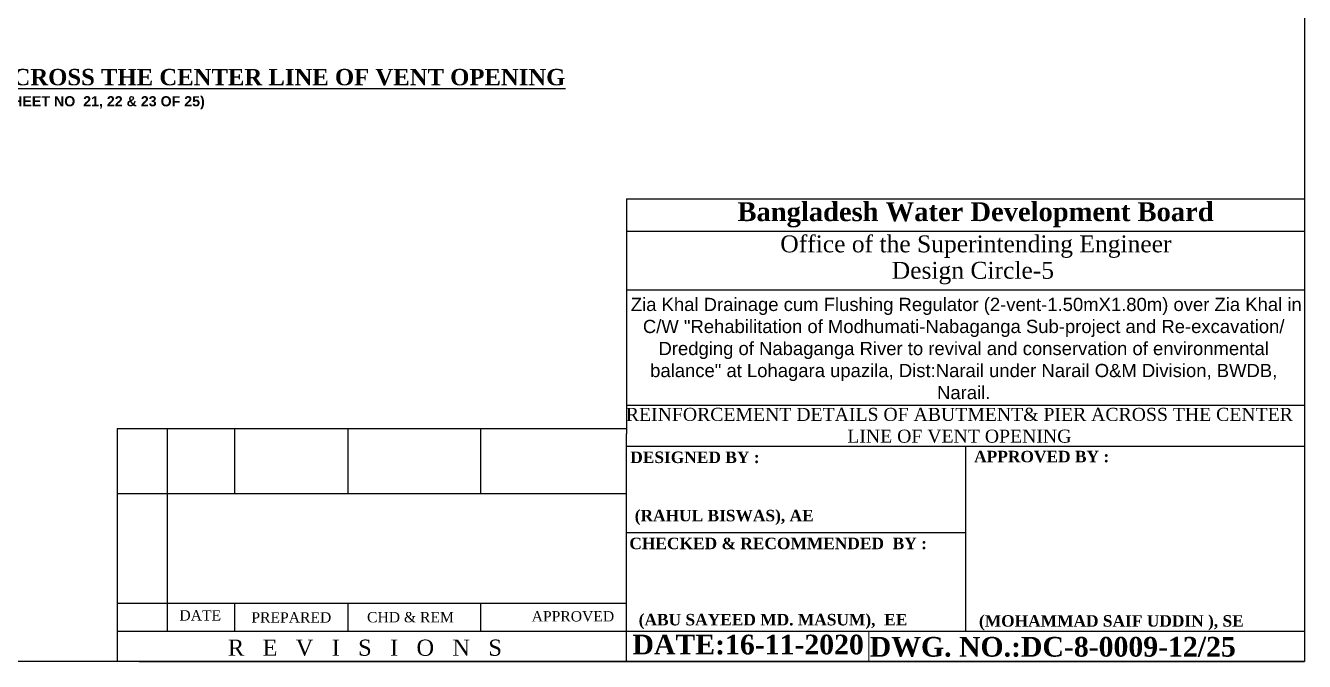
# Model space of a CAD drawing. Extents: x -358915 to 1258323, y -1667244 to -305611.
# Drawn here: x 536876 to 546264, y -1481529 to -1476862 of the extents above; entities that cross this region are included whole.
import ezdxf

# ---------------------------------------------------------------- set-up
doc = ezdxf.new("R2010")
doc.units = 0
doc.header["$LTSCALE"] = 300
doc.header["$MEASUREMENT"] = 0
doc.layers.add('Left Bank Profile', color=7, linetype='CONTINUOUS', lineweight=25)
doc.layers.add('LINE', color=7, linetype='CONTINUOUS')
doc.layers.add('TXT', color=7, linetype='CONTINUOUS')

msp = doc.modelspace()

# ---------------------------------------------------------------- linework, layer by layer
at = {"layer": 'Left Bank Profile'}
msp.add_lwpolyline([(537710, -1481528.7), (546264.1, -1481528.7)], dxfattribs=at)
msp.add_lwpolyline([(537710, -1481528.7), (546264.1, -1481528.7)], dxfattribs=at)
at = {"layer": 'LINE', "lineweight": 9}
msp.add_line((546264.1, -1478036.5), (546264.1, -1481528.7), dxfattribs=at)
at = {"layer": 'LINE'}
for p, q in [((541288.2, -1478133.7), (546264.1, -1478133.7)), ((541288.2, -1478133.7), (541288.2, -1479858.8)), ((541288.2, -1478369.7), (546264.1, -1478369.7)), ((541288.2, -1478800.6), (546264.1, -1478800.6)), ((541288.2, -1479648.3), (546264.1, -1479648.3)), ((537547, -1479819.2), (541181.7, -1479819.2)), ((537547, -1479819.2), (537547, -1481528.7)), ((537805.7, -1479819.2), (541288.2, -1479819.2)), ((537914.1, -1479819.2), (537914.1, -1481307.8)), ((537914.1, -1479819.2), (537914.1, -1481307.8)), ((537914.1, -1479819.2), (537914.1, -1481307.8)), ((537914.1, -1479819.2), (537914.1, -1481307.8)), ((538409, -1479819.2), (538409, -1480296.6)), ((539242.6, -1480296.6), (539242.6, -1479819.2)), ((540217.5, -1480296.6), (540217.5, -1479819.2)), ((541288.2, -1481528.7), (541288.2, -1479858.8)), ((541288.2, -1479949.6), (546264.1, -1479949.6)), ((543776.1, -1479949.6), (543776.1, -1481307.8)), ((537547, -1480296.6), (541181.7, -1480296.6)), ((537805.7, -1480296.6), (541288.2, -1480296.6)), ((541288.2, -1480581.4), (543776.1, -1480581.4)), ((537547, -1481100.3), (541181.7, -1481100.3)), ((537805.7, -1481100.3), (541288.2, -1481100.3)), ((537805.7, -1481100.3), (541181.7, -1481100.3)), ((537805.7, -1481100.3), (541181.7, -1481100.3)), ((538409, -1481100.3), (538409, -1481307.8)), ((539242.6, -1481307.8), (539242.6, -1481100.3)), ((540217.5, -1481307.8), (540217.5, -1481100.3)), ((537547, -1481307.8), (541181.7, -1481307.8)), ((537805.7, -1481307.8), (541288.2, -1481307.8)), ((537805.7, -1481307.8), (541181.7, -1481307.8)), ((537805.7, -1481307.8), (541181.7, -1481307.8)), ((541288.2, -1481307.8), (546264.1, -1481307.8)), ((542221.8, -1481307.8), (546264.1, -1481307.8)), ((542221.8, -1481307.8), (546264.1, -1481307.8)), ((542221.8, -1481307.8), (546264.1, -1481307.8))]:
    msp.add_line(p, q, dxfattribs=at)
at = {"layer": 'LINE', "color": 7, "lineweight": 9}
for p, q in [((543066.6, -1481307.8), (543066.6, -1481528.7)), ((541453.7, -1481528.7), (537547, -1481528.7)), ((546264.1, -1481528.7), (541453.7, -1481528.7)), ((545237.6, -1481528.7), (545574, -1481528.7))]:
    msp.add_line(p, q, dxfattribs=at)
at = {"layer": 'LINE'}
msp.add_lwpolyline([(546264.1, -1481528.7), (529390.9, -1481528.7), (529390.9, -1469596.9), (546264.1, -1469596.9)], close=True, dxfattribs=at)

# ---------------------------------------------------------------- texts
at = {"layer": 'LINE', "color": 7, "lineweight": 9}
for s, insert, char_height, width, attachment_point in [('{\\fTimes New Roman|b1|i0|c0|p18;Bangladesh Water Development Board}', (542102, -1478158.4), 138.628, 4979.489, 1), ('{\\fTimes New Roman|b0|i0|c0|p18;Office of the Superintending Engineer}', (542416.2, -1478402.1), 124.059, 4456.164, 1), ('{\\fTimes New Roman|b0|i0|c0|p18;Design Circle-5}', (543234.5, -1478596.1), 124.059, 4456.164, 1), ('\\A1;{\\fArial|b0|i0|c0|p34; Zia Khal Drainage cum Flushing Regulator (2-vent-1.50mX1.80m) over Zia Khal in\\A0;\\C256; C/W "Rehabilitatio\\A1;\\C7;n of Modhumati-Nabaganga Sub-project and Re-excavation/ Dredging of\\C256; Nabaganga River to revival and conservation of environmental balance" at Lohagara upazila, Dist:Narail under Narail O&M Division, BWDB, Narail.}', (543762.7, -1479605.1), 97, 4965.131, 8), ('{\\fTimes New Roman|b0|i0|c0|p18;REINFORCEMENT DETAILS OF ABUTMENT\\C0;& PIER ACROSS THE CENTER LINE OF VENT OPENING}', (543730.7, -1479925.5), 95.8977, 5121.963, 8)]:
    msp.add_mtext(s, dxfattribs=dict(at, insert=insert, char_height=char_height, width=width, attachment_point=attachment_point))
at = {"layer": 'LINE', "color": 7, "lineweight": 9, "attachment_point": 1}
for s, insert, char_height in [('{\\fTimes New Roman|b1|i0|c0|p18;DESIGNED BY :}', (541314.8, -1479988.2), 84.394), ('{\\fTimes New Roman|b1|i0|c0|p18;APPROVED BY :}', (543839.2, -1479982.8), 84.394), ('{\\fTimes New Roman|b1|i0|c0|p18;\\C0;(RAHUL BISWAS), AE}', (541347.5, -1480416.1), 84.394), ('{\\fTimes New Roman|b1|i0|c0|p18;CHECKED & RECOMMENDED  BY :}', (541307.9, -1480620.5), 84.394), ('{\\fTimes New Roman|b0|i0|c0|p18;DATE }', (538004.8, -1481152.7), 75.955), ('{\\fTimes New Roman|b0|i0|c0|p18;PREPARED\\fTimes New Roman|b1|i0|c0|p18; }', (538533, -1481167.6), 75.955), ('{\\fTimes New Roman|b0|i0|c0|p18;CHD & REM }', (539382.3, -1481166), 75.955), ('{\\fTimes New Roman|b0|i0|c0|p18;APPROVED}', (540591, -1481159.5), 75.955), ('{\\fTimes New Roman|b1|i0|c0|p18;\\C0;(ABU SAYEED MD. MASUM),  EE  }', (541376.6, -1481180), 84.394), ('{\\fTimes New Roman|b1|i0|c0|p18;\\C0;(MOHAMMAD SAIF UDDIN ), SE}', (543874.8, -1481189.2), 84.394), ('{\\fTimes New Roman|b0|i0|c0|p18;R   E   V   I   S   I   O   N   S}', (538361, -1481368.5), 118.679), ('{\\fTimes New Roman|b1|i0|c0|p18;DATE:16-11-2020}', (541330.9, -1481332.5), 144.603), ('{\\fTimes New Roman|b0|i0|c0|p18; \\fTimes New Roman|b1|i0|c0|p18;DWG. NO.:DC-8-0009-12/25}', (543018.3, -1481348.9), 144.603)]:
    msp.add_mtext(s, dxfattribs=dict(at, insert=insert, char_height=char_height))
at = {"layer": 'TXT', "color": 0, "insert": (536452.7, -1477328.5), "char_height": 64, "width": 10505.673, "attachment_point": 5}
msp.add_mtext('{\\fTimes New Roman|b1|i0|c0|p18;\\H1.875x;\\L\\C6;REINFORCEMENT DETAILS OF ABUTMENT & PIER ACROSS THE CENTER LINE OF VENT OPENING\\P\\fArial|b1|i0|c0|p34;\\H0.6222x;\\l\\C7;(FOUNDATION TREATMENT SHOWN IN SHEET NO  21, 22 & 23 OF 25\\H1x;) }', dxfattribs=at)

doc.saveas('drawing.dxf')
